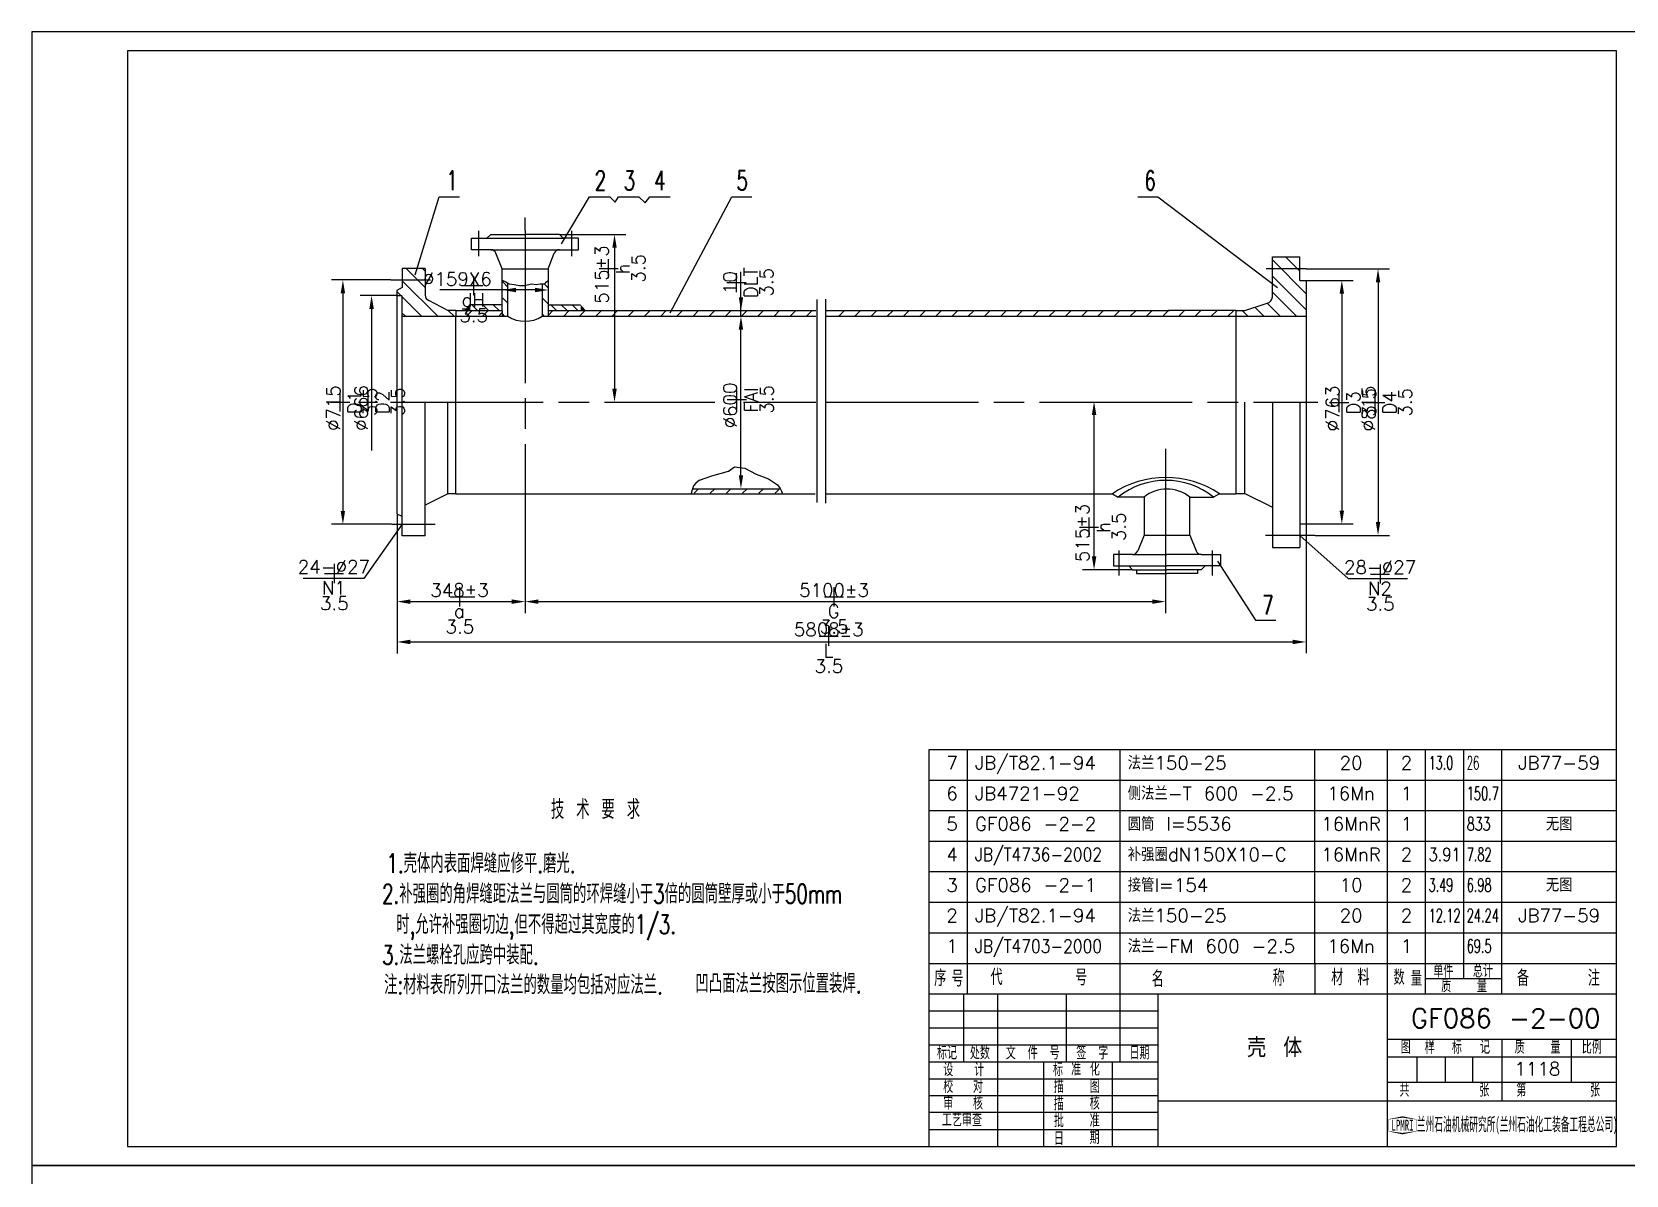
# Model space of a CAD drawing. Extents: x 0 to 840, y 0 to 594.
# Drawn here: x 0 to 417.5, y 294.5 to 594 of the extents above; entities that cross this region are included whole.
import ezdxf
from ezdxf.enums import TextEntityAlignment as Align

# ---------------------------------------------------------------- set-up
doc = ezdxf.new("R2010")
doc.units = 0
doc.header["$LTSCALE"] = 8
doc.header["$MEASUREMENT"] = 0
doc.linetypes.add('CENTER', pattern=[7, 5, -0.5, 1, -0.5])
doc.linetypes.add('PHANTOM', pattern=[13.5, 7, -1.5, 1, -1.5, 1, -1.5])
doc.layers.get('0').update_dxf_attribs({"linetype": 'CONTINUOUS'})
for name, color, linetype in [('1', 1, 'CONTINUOUS'), ('ATT', 5, 'CONTINUOUS'), ('CC', 3, 'CONTINUOUS'), ('DD', 3, 'PHANTOM'), ('HZ', 1, 'CONTINUOUS'), ('X', 3, 'CONTINUOUS'), ('YY', 3, 'CONTINUOUS'), ('ZX', 3, 'CENTER')]:
    doc.layers.add(name, color=color, linetype=linetype)
doc.styles.add('HZ', font='txt', dxfattribs={"bigfont": 'hztxt'})
doc.styles.add('STANDARD60', font='SimSun.ttf', dxfattribs={"width": 0.6})

# ---------------------------------------------------------------- blocks, each defined once
blk = doc.blocks.new('*X31')
at = {"color": 0}
for p, q in [((332.08, 234.32), (328.35, 238.05)), ((333.76, 228.4), (324.88, 237.28)), ((333.76, 224.16), (324.88, 233.04)), ((326.93, 222.5), (323.53, 225.9)), ((331.18, 222.5), (324.88, 228.8)), ((318.45, 222.5), (316.95, 224)), ((322.69, 222.5), (320.33, 224.86))]:
    blk.add_line(p, q, dxfattribs=at)
blk = doc.blocks.new('*X30')
at = {"color": 0}
for p, q in [((103, 230.06), (98.06, 235)), ((103, 234.3), (102.3, 235)), ((106.32, 222.5), (97, 231.82)), ((96.67, 227.91), (95.63, 228.94)), ((102.07, 222.5), (97, 227.57)), ((97.83, 222.5), (97, 223.33)), ((110.56, 222.5), (109.05, 224.01))]:
    blk.add_line(p, q, dxfattribs=at)
blk = doc.blocks.new('*X29')
at = {"color": 0}
for p, q in [((211.31, 222.5), (212.81, 224)), ((215.55, 222.5), (217.05, 224)), ((219.79, 222.5), (221.29, 224)), ((224.04, 222.5), (225.54, 224)), ((228.28, 222.5), (229.78, 224)), ((232.52, 222.5), (234.02, 224)), ((236.76, 222.5), (238.26, 224)), ((241.01, 222.5), (242.51, 224)), ((245.25, 222.5), (246.75, 224)), ((249.49, 222.5), (250.99, 224)), ((253.74, 222.5), (255.24, 224)), ((257.98, 222.5), (259.48, 224)), ((262.22, 222.5), (263.72, 224)), ((266.46, 222.5), (267.96, 224)), ((270.71, 222.5), (272.21, 224)), ((274.95, 222.5), (276.45, 224)), ((279.19, 222.5), (280.69, 224)), ((283.43, 222.5), (284.93, 224)), ((287.68, 222.5), (289.18, 224)), ((291.92, 222.5), (293.42, 224)), ((296.16, 222.5), (297.66, 224)), ((300.4, 222.5), (301.9, 224)), ((304.65, 222.5), (306.15, 224)), ((308.89, 222.5), (310.39, 224))]:
    blk.add_line(p, q, dxfattribs=at)
blk = doc.blocks.new('*X28')
for p, q in [((137.27, 224.07), (135.8, 225.54)), ((140.1, 224.07), (138.64, 225.53)), ((142.93, 224.07), (141.49, 225.51))]:
    blk.add_line(p, q)
blk = doc.blocks.new('*X27')
for p, q in [((111, 224.01), (111.05, 224.07)), ((113.79, 222.56), (115.27, 224.04)), ((118.03, 222.56), (119.49, 224.02)), ((122.27, 222.56), (123.18, 223.46))]:
    blk.add_line(p, q)
blk = doc.blocks.new('*X26')
for p, q in [((173.42, 176.13), (174.6, 177.31)), ((177.67, 176.13), (178.84, 177.31)), ((181.91, 176.13), (183.09, 177.31)), ((186.15, 176.13), (187.33, 177.31)), ((190.39, 176.13), (191.57, 177.31)), ((194.64, 176.13), (195.81, 177.31))]:
    blk.add_line(p, q)
blk = doc.blocks.new('*X25')
for p, q in [((90.56, 130.06), (89.12, 131.49)), ((90.56, 125.81), (89.12, 127.25)), ((89.48, 122.65), (89.12, 123.01))]:
    blk.add_line(p, q)
blk = doc.blocks.new('DIMATT', base_point=(7.8, 6.84))
at = {"layer": 'ATT'}
for p, q in [((7.8, 9.34), (7.8, 4.34)), ((5.3, 6.84), (10.3, 6.84))]:
    blk.add_line(p, q, dxfattribs=at)
at = {"layer": 'ATT', "style": 'HZ'}
for tag, p in [('NAME', (7.74, 1.33)), ('HIGH', (7.88, -2.73))]:
    blk.add_attdef(tag, text='', height=3.5, dxfattribs=at).set_placement(p, align=Align.CENTER)
blk = doc.blocks.new('QT')
for p, q in [((115.18, 242.93), (119.18, 242.93)), ((115.18, 239.93), (115.18, 242.93)), ((119.18, 242.93), (120.18, 243.93)), ((119.18, 242.93), (139.18, 242.93)), ((120.18, 243.93), (129.18, 243.93)), ((124.68, 242.93), (124.68, 242.95)), ((138.18, 243.93), (129.18, 243.93)), ((133.68, 242.95), (133.68, 242.93)), ((139.18, 242.93), (138.18, 243.93)), ((143.18, 242.93), (139.18, 242.93)), ((143.18, 239.93), (143.18, 242.93)), ((120.16, 239.93), (115.18, 239.93)), ((120.16, 239.93), (138.62, 239.93)), ((123.18, 234.93), (121.55, 238.99)), ((135.18, 234.93), (136.8, 238.99)), ((138.19, 239.93), (143.18, 239.93)), ((324.88, 238.05), (332.08, 238.05)), ((324.88, 227.55), (324.88, 238.05)), ((332.08, 231.91), (332.08, 238.05)), ((97, 235), (97, 230)), ((103, 235), (97, 235)), ((103, 235), (103, 228.04)), ((123.18, 224), (123.18, 234.93)), ((123.18, 234.93), (135.18, 234.93)), ((135.18, 234.93), (135.18, 224)), ((97, 230), (95.56, 229.28)), ((124.68, 222.5), (124.68, 231.19)), ((133.68, 231), (133.68, 222.5)), ((332.08, 231.91), (333.76, 231.91)), ((333.76, 231.91), (333.76, 222.5)), ((95.56, 227.91), (96.88, 227.91)), ((95.63, 227.97), (95.63, 229.28)), ((95.63, 170.77), (95.63, 227.97)), ((97, 222.56), (97, 227.86)), ((108.98, 224.01), (103.97, 226.64)), ((114.63, 225.5), (114.63, 224)), ((123.18, 225.5), (114.63, 225.5)), ((135.18, 225.5), (143.72, 225.5)), ((317.7, 224), (323.52, 225.9)), ((96.88, 222.5), (111.02, 222.5)), ((97, 165), (97, 222.56)), ((111, 224.01), (108.98, 224.01)), ((111, 224), (111, 222.55)), ((111, 224), (123.18, 224)), ((111, 176), (111, 222.5)), ((111.02, 222.5), (124.68, 222.5)), ((123.18, 224), (123.18, 222.54)), ((133.67, 222.5), (205.28, 222.5)), ((133.68, 222.5), (135.2, 222.5)), ((135.18, 224), (205.28, 224)), ((135.18, 224), (135.18, 222.5)), ((208, 224), (297.94, 224)), ((208, 222.5), (313.14, 222.5)), ((313.14, 224), (297.63, 224)), ((315.32, 224), (313.14, 224)), ((313.14, 222.5), (315.34, 222.5)), ((315.34, 224), (317.7, 224)), ((315.34, 224), (315.34, 176)), ((315.34, 222.5), (333.76, 222.5)), ((333.76, 222.5), (333.76, 168.09)), ((103, 165), (103, 200)), ((108.98, 176.02), (108.98, 200.02)), ((317.7, 176.05), (317.7, 200)), ((324.88, 200), (324.88, 161.95)), ((332.08, 200), (332.08, 161.95)), ((108.98, 176), (103, 173)), ((111, 176), (108.98, 176)), ((111, 176), (205.14, 176)), ((173.23, 177.31), (195.67, 177.31)), ((207.87, 176), (283, 176)), ((283, 176), (284.5, 175.11)), ((311, 176), (309.5, 175.11)), ((311, 176), (315.34, 176)), ((315.34, 176.05), (317.7, 176.05)), ((317.7, 176.05), (324.88, 172.45)), ((291.27, 175.11), (284.5, 175.11)), ((291.27, 175.11), (291.27, 165.11)), ((303.27, 175.11), (309.5, 175.11)), ((303.27, 165.11), (303.27, 175.11)), ((97, 170), (95.63, 170.68)), ((332.08, 168.09), (333.76, 168.09)), ((103, 165), (97, 165)), ((291.27, 165.11), (289.65, 161.05)), ((291.27, 165.11), (303.27, 165.11)), ((303.27, 165.11), (304.9, 161.05)), ((288.26, 160.11), (283.27, 160.11)), ((283.27, 160.11), (283.27, 157.11)), ((288.26, 160.11), (297.27, 160.11)), ((306.29, 160.11), (297.27, 160.11)), ((306.29, 160.11), (311.27, 160.11)), ((311.27, 160.11), (311.27, 157.11)), ((324.88, 161.95), (332.08, 161.95)), ((283.27, 157.11), (297.27, 157.11)), ((287.27, 157.11), (288.27, 156.11)), ((288.27, 156.11), (297.27, 156.11)), ((311.27, 157.11), (297.27, 157.11)), ((306.27, 156.11), (297.27, 156.11)), ((307.27, 157.11), (306.27, 156.11))]:
    blk.add_line(p, q)
at = {"color": 3}
for p, q in [((135.14, 230.06), (134.19, 231.01)), ((135.14, 225.81), (133.7, 227.25)), ((134.18, 222.52), (133.7, 223.01))]:
    blk.add_line(p, q, dxfattribs=at)
for centre, radius, start, end in [((120.16, 238.43), 1.5, 21.8014, 90), ((138.19, 238.43), 1.5, 90, 158.1986), ((104.5, 228.04), 1.5, 180, 249.444), ((322.94, 227.77), 1.96, 287.2317, 353.5869), ((129.17, 229.47), 8.29, 237.1602, 302.8864), ((297, 155.15), 25.11, 56.1139, 123.8861), ((297, 159.52), 19.99, 51.2901, 128.7099), ((297.27, 167.62), 9.6, 51.3261, 128.6739), ((288.26, 161.61), 1.5, 270, 338.1986), ((306.29, 161.61), 1.5, 201.8014, 270)]:
    blk.add_arc(centre, radius, start, end)
for points in [[(114.63, 224), (114.63, 225.5), (113.22, 224.02)], [(143.72, 224), (143.72, 225.5), (145.13, 224.02)]]:
    blk.add_solid(points)
at = {"layer": 'CC'}
for p, q in [((100.36, 233.31), (106.68, 253.75)), ((151.34, 253.75), (152.76, 252.42)), ((152.76, 252.42), (153.66, 253.75)), ((158.94, 253.75), (160.62, 252.21)), ((160.62, 252.21), (161.88, 253.75)), ((294.93, 253.75), (326.26, 230.07)), ((138.24, 243.93), (155.6, 243.93)), ((152.6, 240.43), (152.6, 203.5)), ((185.71, 222.63), (185.71, 234.14)), ((333.77, 234.9), (355.56, 234.9)), ((93.95, 232), (78.45, 232)), ((123.18, 231.97), (124.11, 231.5)), ((124.11, 231.5), (125.03, 231)), ((125.03, 231), (126.35, 230.78)), ((126.35, 230.78), (127.69, 230.59)), ((127.69, 230.59), (129.03, 230.59)), ((129.03, 230.59), (130.85, 231)), ((130.85, 231), (132.19, 230.78)), ((132.19, 230.78), (133.11, 231)), ((133.11, 231), (134.35, 231)), ((134.35, 231), (134.77, 231.5)), ((134.77, 231.5), (135.2, 231.9)), ((333.82, 231.91), (346.08, 231.91)), ((352.56, 231.4), (352.56, 168.6)), ((81.45, 228.5), (81.45, 171.5)), ((95.57, 227.91), (85.97, 227.91)), ((131.73, 229.38), (106.87, 229.38)), ((343.08, 228.41), (343.08, 171.59)), ((88.97, 224.41), (88.97, 187.32)), ((185.71, 180.79), (185.71, 219)), ((278.19, 159.61), (278.19, 196.66)), ((129.18, 172.96), (129.18, 144.74)), ((129.18, 172.96), (129.18, 144.74)), ((94.19, 168), (78.45, 168)), ((95.63, 170.71), (95.63, 144.74)), ((333.76, 168.09), (333.76, 134.24)), ((333.82, 168.09), (346.08, 168.09)), ((336.08, 165.1), (355.56, 165.1)), ((288.21, 156.11), (275.19, 156.11)), ((296.91, 152.27), (296.91, 144.74)), ((99.13, 147.74), (125.68, 147.74)), ((132.68, 147.74), (293.77, 147.74)), ((95.63, 144.67), (95.63, 134.18)), ((99.13, 137.18), (330.45, 137.18))]:
    blk.add_line(p, q, dxfattribs=at)
for points in [[(153.18, 240.43), (152.01, 240.43), (152.6, 243.93)], [(353.15, 231.4), (351.98, 231.4), (352.56, 234.9)], [(82.03, 228.5), (80.87, 228.5), (81.45, 232)], [(126.78, 228.79), (126.78, 229.96), (123.28, 229.38)], [(131.73, 228.79), (131.73, 229.96), (135.23, 229.38)], [(343.66, 228.41), (342.49, 228.41), (343.08, 231.91)], [(89.55, 224.41), (88.38, 224.41), (88.97, 227.91)], [(186.29, 227.5), (185.13, 227.5), (185.71, 224)], [(186.29, 219), (185.13, 219), (185.71, 222.5)], [(153.18, 203.5), (152.01, 203.5), (152.6, 200)], [(278.78, 196.66), (277.61, 196.66), (278.19, 200.16)], [(186.29, 180.84), (185.13, 180.84), (185.71, 177.34)], [(82.03, 171.5), (80.87, 171.5), (81.45, 168)], [(343.66, 171.59), (342.49, 171.59), (343.08, 168.09)], [(353.15, 168.6), (351.98, 168.6), (352.56, 165.1)], [(278.78, 159.61), (277.61, 159.61), (278.19, 156.11)], [(99.13, 147.15), (99.13, 148.32), (95.63, 147.74)], [(125.68, 147.15), (125.68, 148.32), (129.18, 147.74)], [(132.68, 147.15), (132.68, 148.32), (129.18, 147.74)], [(293.41, 147.15), (293.41, 148.32), (296.91, 147.74)], [(99.13, 136.6), (99.13, 137.76), (95.63, 137.18)], [(330.23, 136.6), (330.23, 137.76), (333.73, 137.18)]]:
    blk.add_solid(points, dxfattribs=at)
at = {"layer": 'DD'}
for p, q in [((205.54, 226.85), (205.54, 173.67)), ((207.87, 226.97), (207.87, 176.51)), ((207.87, 176.51), (207.87, 173.55))]:
    blk.add_line(p, q, dxfattribs=at)
at = {"layer": 'X'}
for p, q in [((106.68, 253.75), (111.96, 253.75)), ((138.69, 241.48), (146.05, 253.75)), ((146.05, 253.75), (151.34, 253.75)), ((153.66, 253.75), (158.94, 253.75)), ((161.88, 253.75), (167.17, 253.75)), ((167.19, 223.42), (183.28, 253.75)), ((183.28, 253.75), (188.56, 253.75)), ((289.64, 253.75), (294.93, 253.75)), ((129.18, 245), (129.18, 248.39)), ((174.83, 179.52), (178.12, 180.7)), ((178.12, 180.7), (182.41, 181.9)), ((182.41, 181.9), (184.05, 183.07)), ((184.05, 183.07), (186.69, 182.69)), ((186.69, 182.69), (189.66, 181.1)), ((189.66, 181.1), (192.96, 179.91)), ((192.96, 179.91), (195.26, 178.33)), ((172.93, 177.07), (172.67, 176.07)), ((173.27, 178.1), (172.93, 177.07)), ((173.85, 178.79), (173.27, 178.1)), ((174.83, 179.52), (173.85, 178.79)), ((195.26, 178.33), (195.99, 177.38)), ((195.99, 177.38), (196.31, 176.69)), ((196.31, 176.69), (196.51, 176.14)), ((97, 168), (86.98, 153.79)), ((332.08, 165.1), (344.7, 153.79)), ((86.98, 153.79), (71.05, 153.79)), ((344.7, 153.79), (360.29, 153.79))]:
    blk.add_line(p, q, dxfattribs=at)
at = {"layer": 'YY'}
for p, q in [((135.18, 222.74), (136.44, 224)), ((139.21, 222.45), (140.68, 224)), ((143.55, 222.63), (144.93, 224)), ((147.8, 222.63), (149.17, 224)), ((152.04, 222.63), (153.41, 224)), ((156.28, 222.63), (157.65, 224)), ((160.52, 222.63), (161.9, 224)), ((164.77, 222.63), (166.14, 224)), ((169.01, 222.63), (170.38, 224)), ((173.25, 222.63), (174.63, 224)), ((177.5, 222.63), (178.87, 224)), ((181.74, 222.63), (183.11, 224)), ((185.98, 222.63), (187.35, 224)), ((190.22, 222.63), (191.6, 224)), ((194.47, 222.63), (195.84, 224)), ((198.71, 222.63), (200.08, 224)), ((202.95, 222.63), (204.32, 224)), ((313.24, 222.49), (314.68, 223.94))]:
    blk.add_line(p, q, dxfattribs=at)
at = {"layer": 'ZX'}
for p, q in [((116.98, 244.87), (116.98, 238.24)), ((129.18, 245), (129.18, 173.02)), ((141.37, 244.87), (141.37, 238.24)), ((333.71, 234.9), (323.28, 234.9)), ((94.01, 232), (104.43, 232)), ((93.94, 200), (178.87, 200)), ((186.38, 200), (205.28, 200)), ((207.92, 200), (336.75, 200)), ((297, 152.29), (297, 187.79)), ((94.25, 168), (105.6, 168)), ((336.02, 165.1), (323.1, 165.1)), ((284.8, 154.55), (284.8, 161.17)), ((309.2, 154.55), (309.2, 161.17))]:
    blk.add_line(p, q, dxfattribs=at)
at = {"rotation": 90}
for p, values in [((151.05, 234.98), {'HIGH': '3.5', 'NAME': 'h'}), ((184.55, 231.33), {'HIGH': '3.5', 'NAME': 'DLT'}), ((80.73, 200.02), {'HIGH': '3.5', 'NAME': 'D1'}), ((88.04, 200.02), {'HIGH': '3.5', 'NAME': 'D2'}), ((184.63, 200.66), {'HIGH': '3.5', 'NAME': 'FAI'}), ((342.38, 199.88), {'HIGH': '3.5', 'NAME': 'D3'}), ((351.84, 199.88), {'HIGH': '3.5', 'NAME': 'D4'}), ((276.88, 167.25), {'HIGH': '3.5', 'NAME': 'h'})]:
    blk.add_blockref('DIMATT', p, dxfattribs=at).add_auto_attribs(values)
for p, values in [((115.64, 230.54), {'HIGH': '3.5', 'NAME': 'dH'}), ((79.13, 155.12), {'HIGH': '3.5', 'NAME': 'N1'}), ((353.08, 154.96), {'HIGH': '3.5', 'NAME': 'N2'}), ((112.02, 149), {'HIGH': '3.5', 'NAME': 'a'}), ((210.05, 149), {'HIGH': '3.5', 'NAME': 'G'}), ((208.67, 138.68), {'HIGH': '3.5', 'NAME': 'L'})]:
    blk.add_blockref('DIMATT', p).add_auto_attribs(values)
at = {"layer": 'YY'}
for name, p in [('*X31', (0, 0)), ('*X30', (0, 0)), ('*X25', (34.18, 100)), ('*X28', (-20.55, -0.07)), ('*X28', (0, 0)), ('*X27', (0, 0)), ('*X29', (0, 0)), ('*X26', (0, 0))]:
    blk.add_blockref(name, p, dxfattribs=at)
at = {"style": 'HZ', "width": 0.7}
for s, p in [('1 ', (108.54, 255.57)), ('2', (147.39, 255.57)), ('3', (155, 255.57)), ('4', (162.94, 255.57)), ('5 ', (184.52, 255.57)), ('6', (291.37, 255.57))]:
    blk.add_text(s, height=5, dxfattribs=at).set_placement(p)
blk = doc.blocks.new('QTFL')
for p, q in [((289.27, 156.11), (289.27, 155.11)), ((289.27, 155.11), (297.27, 155.11)), ((305.27, 155.11), (297.27, 155.11)), ((305.27, 156.11), (305.27, 155.11))]:
    blk.add_line(p, q)
at = {"layer": 'CC'}
blk.add_line((310.54, 158.32), (320.49, 142.9), dxfattribs=at)
at = {"layer": 'X'}
blk.add_line((320.49, 142.9), (325.77, 142.9), dxfattribs=at)
at = {"style": 'HZ', "width": 0.7}
blk.add_text('7', height=5, dxfattribs=at).set_placement((322.23, 144.35))
blk = doc.blocks.new('NEW_BLOCK')
for points in [[(152.51, 9.49, 0.0784, 0.0784, 0), (152.51, 12.6, 0.0784, 0.369, 0), (148.83, 13.22, 0.369, 0.0784, 0), (145.14, 12.6, 0.0784, 0.0784, 0), (145.14, 9.49, 0.0784, 0.0784, 0)], [(152.51, 9.96, 0.0784, 0.0784, 0), (152.51, 9.49, 0.0784, 0.369, 0), (148.83, 8.86, 0.369, 0.0784, 0), (145.14, 9.49, 0.0784, 0.0784, 0), (145.14, 9.96, 0.0784, 0.0784, 0)]]:
    blk.add_lwpolyline(points, format="xyseb")
at = {"style": 'STANDARD60', "width": 0.458772}
blk.add_text('兰州石油机械研究所(兰州石油化工装备工程总公司)', height=3.5, dxfattribs=at).set_placement((152.6, 9.58), (205.12, 9.58), align=Align.FIT)
at = {"insert": (148.84, 12.5), "char_height": 2.835, "width": 2.835, "attachment_point": 2, "style": 'STANDARD60'}
blk.add_mtext('LPMRI', dxfattribs=at)

msp = doc.modelspace()

# ---------------------------------------------------------------- linework, layer by layer
for p, q in [((25, 589), (25, 302)), ((415, 589), (25, 589)), ((415, 302), (415, 589)), ((235, 350), (235, 406)), ((235, 406), (415, 406)), ((245, 350), (245, 406)), ((285, 350), (285, 406)), ((336, 350), (336, 406)), ((355, 350), (355, 406)), ((365, 350), (365, 406)), ((375, 350), (375, 406)), ((385, 350), (385, 406)), ((235, 302), (235, 350.02)), ((235, 349.91), (415, 349.91)), ((245, 342), (245, 350)), ((285.05, 342), (285, 350)), ((336.06, 342), (336.06, 350)), ((355, 342), (355, 350)), ((365, 342), (365, 350)), ((375, 346), (375, 350)), ((385, 342), (385, 350)), ((235, 342), (415, 342)), ((243.98, 342.04), (243.98, 324.25)), ((253, 302), (253, 342.04)), ((270.94, 324.25), (270.94, 342.04)), ((285.05, 324.25), (285.05, 342.04)), ((295, 302), (295, 342)), ((355, 302), (355, 342)), ((355.02, 330.09), (415, 330.09)), ((385.01, 330.09), (385.01, 313.9)), ((235, 328.64), (295.06, 328.64)), ((235, 324.2), (295.06, 324.2)), ((265, 302), (265, 324.25)), ((283, 302), (283, 324.25)), ((355.02, 318.85), (415, 318.85)), ((295, 314), (415, 314)), ((25, 302), (415, 302))]:
    msp.add_line(p, q)
at = {"layer": '1'}
for p, q in [((365, 346), (385, 346)), ((235, 337.52), (295.06, 337.52)), ((235, 333.08), (295.06, 333.08)), ((403.1, 330.09), (403.1, 318.85)), ((366.08, 328.85), (367.09, 328.85)), ((355.02, 325.46), (415, 325.46)), ((362.71, 325.46), (362.71, 318.85)), ((370.14, 325.46), (370.14, 318.85)), ((377.33, 325.46), (377.33, 318.85)), ((235, 319.76), (295.06, 319.76)), ((235, 315.32), (295.06, 315.32)), ((295.06, 310.88), (235, 310.88)), ((235, 306.44), (295.06, 306.44))]:
    msp.add_line(p, q, dxfattribs=at)
at = {"layer": 'X'}
for p, q in [((0, 594), (0, 297)), ((420, 594), (0, 594)), ((235, 398), (415, 398)), ((235, 390), (415, 390)), ((235, 382), (415, 382)), ((235, 374), (415, 374)), ((235, 366), (415, 366)), ((235, 358), (415, 358)), ((0, 297), (0, 0)), ((420, 297), (0, 297)), ((0, 297), (420, 297))]:
    msp.add_line(p, q, dxfattribs=at)

# ---------------------------------------------------------------- block references
for name, p in [('QT', (0, 297)), ('QTFL', (0, 297)), ('NEW_BLOCK', (210.13, 296.51))]:
    msp.add_blockref(name, p)

# ---------------------------------------------------------------- texts
at = {"layer": 'CC', "style": 'HZ'}
for s, p in [('515%%P3 ', (151, 532)), ('10', (184.6, 528.3)), ('%%C600 ', (184.6, 497.7)), ('%%C715 ', (80.7, 497)), ('%%C666 ', (88, 497)), ('%%C763 ', (342.4, 496.9)), ('%%C815 ', (351.8, 496.9)), ('515%%P3 ', (276.9, 464.3))]:
    msp.add_text(s, height=3.5, rotation=90, dxfattribs=at).set_placement(p, align=Align.CENTER)
for s, p in [('%%C159X6 ', (113, 527.5)), ('24-%%C27', (79.1, 452.1)), ('28-%%C27', (353.1, 452)), ('348%%P3', (112, 446)), ('5100%%P3', (210.1, 446)), ('5808%%P3', (208.7, 435.7))]:
    msp.add_text(s, height=3.5, dxfattribs=at).set_placement(p, align=Align.CENTER)
at = {"layer": 'HZ', "style": 'HZ'}
for s, height, width, p in [('          技 术 要 求', 5, 0.7, (102.01, 387.81)), ('1.壳体内表面焊缝应修平.磨光.', 5, 0.7, (92.86, 373.68)), ('2.补强圈的角焊缝距法兰与圆筒的环焊缝小于3倍的圆筒壁厚或小于50mm', 5, 0.7, (91.72, 365.68)), ('  时,允许补强圈切边,但不得超过其宽度的1/3.', 5, 0.7, (89.16, 357.68)), ('3.法兰螺栓孔应跨中装配.', 5, 0.7, (91.72, 349.68)), ('注:材料表所列开口法兰的数量均包括对应法兰.', 5, 0.7, (92.24, 341.87)), ('凹凸面法兰按图示位置装焊.', 5, 0.7, (173.78, 342.2)), ('序', 4.2, 0.75, (236.33, 344.03)), ('号', 4.2, 0.75, (240.86, 343.9)), ('代', 4.2, 0.75, (251.08, 344.27)), ('号', 4.2, 0.75, (273.26, 344.19)), ('名', 4.2, 0.75, (293.3, 343.8)), ('称', 4.2, 0.75, (324.97, 344.1)), ('材', 4.2, 0.75, (340.3, 344.22)), ('料', 4.2, 0.75, (347.18, 344.22)), ('数', 3.94, 0.75, (356.6, 344.35)), ('量', 3.94, 0.75, (361.13, 344.07)), ('单件', 3.5, 0.75, (367.04, 346.26)), ('总计', 3.5, 0.75, (377.41, 346.26)), ('备', 4.2, 0.75, (388.96, 344.03)), ('注', 4.2, 0.75, (407.53, 344.03)), ('质', 3.5, 0.75, (369.11, 342.38)), ('量', 3.5, 0.75, (378.47, 342.36)), ('图', 3.5, 0.75, (358.49, 326.31)), ('样', 3.5, 0.75, (364.78, 326.23)), ('标', 3.5, 0.75, (371.9, 326.27)), ('记', 3.5, 0.75, (379.27, 326.28)), ('质', 3.5, 0.75, (388.35, 326.3)), ('量', 3.5, 0.75, (397.72, 326.28)), ('比例', 3.5, 0.75, (405.92, 326.28)), ('标记', 3.5, 0.75, (237.05, 324.8)), ('处数', 3.5, 0.75, (245.65, 324.8)), ('文', 3.5, 0.75, (255.08, 324.8)), ('件', 3.5, 0.75, (260.82, 324.8)), ('号', 3.5, 0.75, (266.55, 324.8)), ('签', 3.5, 0.75, (273.52, 324.8)), ('字', 3.5, 0.75, (279.27, 324.8)), ('日期', 3.5, 0.75, (287.46, 324.8)), ('设', 3.5, 0.75, (238.69, 320.41)), ('计', 3.5, 0.75, (246.8, 320.41)), ('标', 3.5, 0.75, (267.42, 320.41)), ('准', 3.5, 0.75, (272.17, 320.54)), ('化', 3.5, 0.75, (277.09, 320.54)), ('校', 3.5, 0.75, (238.69, 316.02)), ('对', 3.5, 0.75, (246.47, 316.02)), ('描', 3.5, 0.75, (267.65, 316.02)), ('图', 3.5, 0.75, (277.08, 316.02)), ('共', 3.5, 0.75, (358.18, 315.05)), ('张', 3.5, 0.75, (379.08, 315.05)), ('第', 3.5, 0.75, (388.76, 315.05)), ('张', 3.5, 0.75, (408.06, 315.05)), ('审', 3.5, 0.75, (238.69, 311.63)), ('核', 3.5, 0.75, (246.47, 311.63)), ('描', 3.5, 0.75, (267.65, 311.45)), ('核', 3.5, 0.75, (277.05, 311.63)), ('工艺审查', 3.5, 0.75, (238.34, 307.24)), ('批', 3.5, 0.75, (267.66, 307.03)), ('准', 3.5, 0.75, (277.03, 307.05)), ('日', 3.5, 0.75, (267.66, 302.36)), ('期', 3.5, 0.75, (277.01, 302.64))]:
    msp.add_text(s, height=height, dxfattribs=dict(at, width=width)).set_placement(p)
at = {"layer": 'X', "style": 'HZ'}
for s, p in [('7', (242.5, 400.75)), ('6', (242.5, 392.75)), ('5', (242.5, 384.75)), ('4', (242.5, 376.75)), ('3', (242.5, 368.75)), ('2', (242.5, 360.75)), ('1', (242.5, 352.75))]:
    msp.add_text(s, height=3.5, dxfattribs=at).set_placement(p, align=Align.RIGHT)
for s, p in [('JB/T82.1-94', (247, 400.75)), ('法兰150-25', (287, 400.75)), ('JB4721-92', (247, 392.75)), ('侧法兰-T 600 -2.5', (287, 392.75)), ('圆筒 l=5536', (287, 384.75)), ('GF086 -2-2', (247, 384.75)), ('补强圈dN150X10-C', (287, 376.75)), ('GF086 -2-1', (247, 368.75)), ('接管l=154', (287, 368.75)), ('JB/T82.1-94', (247, 360.75)), ('法兰150-25', (287, 360.75)), ('法兰-FM 600 -2.5', (287, 352.75))]:
    msp.add_text(s, height=3.5, dxfattribs=at).set_placement(p)
for s, height, p in [('20', 3.5, (345.5, 400.75)), ('2', 3.5, (360, 400.75)), ('JB77-59', 3.5, (400, 400.75)), ('16Mn', 3.5, (345.5, 392.75)), ('1', 3.5, (360, 392.75)), ('无图', 3.5, (400, 384.75)), ('16MnR', 3.5, (345.5, 384.75)), ('1', 3.5, (360, 384.75)), ('16MnR', 3.5, (345.5, 376.75)), ('2', 3.5, (360, 376.75)), ('10', 3.5, (345.5, 368.75)), ('2', 3.5, (360, 368.75)), ('无图', 3.5, (400, 368.75)), ('20', 3.5, (345.5, 360.75)), ('2', 3.5, (360, 360.75)), ('JB77-59', 3.5, (400, 360.75)), ('16Mn', 3.5, (345.5, 352.75)), ('1', 3.5, (360, 352.75)), ('GF086 -2-00', 5, (386, 333.1)), ('壳 体', 5, (325.5, 325.4)), ('1118', 3.5, (394.3, 320.6))]:
    msp.add_text(s, height=height, dxfattribs=at).set_placement(p, align=Align.CENTER)
for s, width, p, p2 in [('13.0 ', 0.719151, (365.8, 400.75), (374.2, 400.75)), ('26   ', 0.683408, (375.8, 400.75), (384.2, 400.75)), ('150.7', 0.685714, (375.8, 392.75), (384.2, 392.75)), ('833 ', 0.684944, (375.8, 384.75), (384.2, 384.75)), ('3.91', 0.9, (365.8, 376.75), (374.2, 376.75)), ('7.82 ', 0.625445, (375.8, 376.75), (384.2, 376.75)), ('3.49 ', 0.625445, (365.8, 368.75), (374.2, 368.75)), ('6.98 ', 0.625445, (375.8, 368.75), (384.2, 368.75)), ('12.12', 0.72, (365.8, 360.75), (374.2, 360.75)), ('24.24', 0.6, (375.8, 360.75), (384.2, 360.75)), ('69.5 ', 0.625445, (375.8, 352.75), (384.2, 352.75))]:
    msp.add_text(s, height=3.5, dxfattribs=dict(at, width=width)).set_placement(p, p2, align=Align.FIT)
at = {"layer": 'X', "style": 'HZ', "width": 0.85}
for s, p in [('JB/T4736-2002', (247, 376.75)), ('JB/T4703-2000', (247, 352.75))]:
    msp.add_text(s, height=3.5, dxfattribs=at).set_placement(p)

doc.saveas('drawing.dxf')
